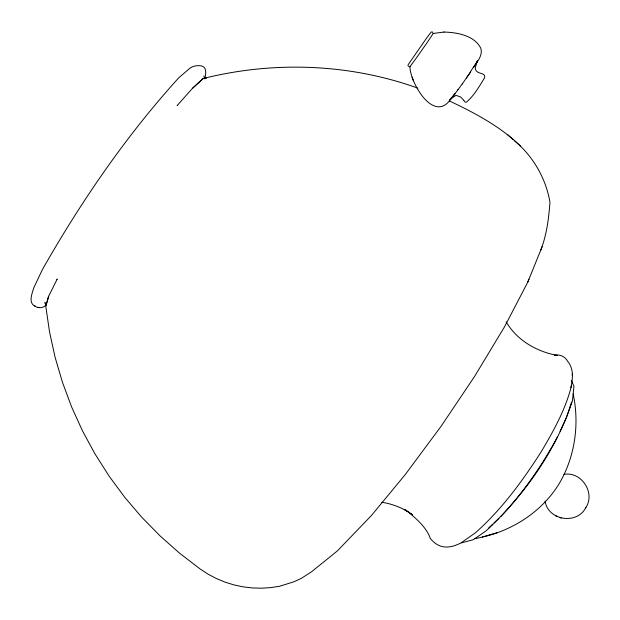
<?xml version="1.0" encoding="UTF-8"?>
<svg xmlns="http://www.w3.org/2000/svg" width="620" height="620" viewBox="0 0 620 620"><rect width="100%" height="100%" fill="white"/><g stroke="black" fill="none" stroke-linecap="round" stroke-linejoin="round"><path stroke-width="0.93" d="M404.457 509.439L412.641 514.856L408.301 511.988C416.88 519.258 426.599 527.628 430.35 538.493C438.975 549.15 449.407 548.956 461.055 542.864L475.323 532.859C501.627 509.609 522.505 481.027 541.33 451.585C553.001 431.83 564.363 411.587 570.547 389.344C572.616 379.952 574.376 369.373 567.657 361.313C565.207 356.515 559.689 354.059 554.427 355.183M571.051 387.632L571.229 385.857M572.252 375.425L572.446 373.472M204.825 78.849C205.584 74.842 207.382 67.751 201.934 66.015C197.951 65.131 193.192 65.767 189.875 68.208L178.676 77.911C125.953 136.005 81.274 201.306 42.486 269.398L33.844 287.68C32.325 292.841 27.683 303.397 35.441 306.319M48.693 296.267L46.043 305.59L45.965 303.878L44.663 302.723L46.182 303.358M566.502 417.531L571.532 402.124M540.687 250.294C546.701 235.112 548.723 218.55 549.979 202.353C545.957 178.498 533.154 156.341 514.585 140.849M56.994 279.403L57.234 278.977L48.414 296.755L45.764 306.11L49.515 331.793L55.087 357.244L62.457 382.323L71.594 406.883L82.452 430.784L94.976 453.902L109.089 476.098L124.713 497.256L141.763 517.25L160.146 535.975L179.746 553.327L200.454 569.222L208.258 574.267L216.473 578.584L225.037 582.126L233.879 584.877L242.916 586.814L252.084 587.923L261.307 588.202L270.514 587.644L279.62 586.257L293.896 581.785L301.39 578.321L311.736 571.648L337.303 550.971L371.334 515.615L405.232 474.594L441.262 426.033L474.719 376.224L504.548 326.779L527.729 282.24L542.144 246.683M527.729 282.24L528.968 279.178M560.108 431.295L566.099 418.392M585.396 508.214C595.998 493.629 581.777 471.2 564.029 474.331M557.706 436.457C542.213 465.302 523.35 492.365 501.038 516.359M466.418 77.981L470.107 72.633C473.517 65.131 483.53 57.582 480.833 48.306C474.362 35.348 456.917 32.364 443.781 32.046M477.121 61.961L477.377 61.55M545.081 501.007C547.879 520.591 577.274 525.055 585.885 507.447M473.711 67.2L473.378 67.704L477.601 60.752L476.346 63.163L476.943 61.775L475.23 68.278C476.114 75.237 485.917 71.571 484.607 77.787C479.275 86.32 474.044 95.79 466.31 102.23C465.124 102.455 464.341 101.471 463.985 100.494M470.712 71.835L462.21 83.995M457.917 89.861L462.288 83.793M453.77 95.309L458.234 89.327M454.538 94.201L454.902 93.721L449.756 99.967L451.6 98.014L450.492 99.037L456.002 95.348L460.606 96.953L463.799 100.308M444.013 32.039L432.969 33.495A20.29 0.403 -55 0 1 421.848 50.173A20.29 0.403 -55 0 1 409.913 66.371C409.859 82.475 433.822 123.853 450.748 99.107M450.446 99.487L454.003 95.015M177.429 105.26L177.15 105.594L192.921 87.839L203.213 78.507C273.707 60.861 349.432 63.535 417.927 88.164M488.583 528.07L492.737 524.163M494.117 522.861L498.968 518.312M192.58 88.242L202.833 78.942L201.802 79.43M46.43 304.529C43.485 308.279 38.486 308.636 34.635 306.017M45.516 304.381L46.004 304.071M474.912 538.571C508.818 532.929 540.826 513.5 558.976 483.972C574.942 457.258 579.661 424.305 573.167 393.995M482.368 536.966L489.699 534.889M489.947 534.781L496.814 532.843M432.814 32.581L432.287 31.86L431.156 32.062L426.296 38.525L408.836 63.697L407.929 65.34L408.456 66.464M461.303 542.911L473.386 539.679L486.413 530.604C524.412 494.954 556.117 450.562 572.446 400.799L573.95 386.306L571.276 380.331M206.452 78.337L204.352 77.562L203.825 75.919M554.799 355.446L557.558 355.446C536.889 351.788 516.886 340.341 506.129 321.764M381.734 502.246C390.988 503.657 399.939 506.904 407.952 511.74L404.403 509.392M38.114 307.28L38.897 307.574M555.597 515.755L557.101 516.382M559.798 517.499L561.255 518.103M449.252 100.858C474.579 112.879 500.038 126.201 520.288 145.948M507.873 134.873L513.275 139.709M412.114 77.12L413.416 80.802"/></g></svg>
